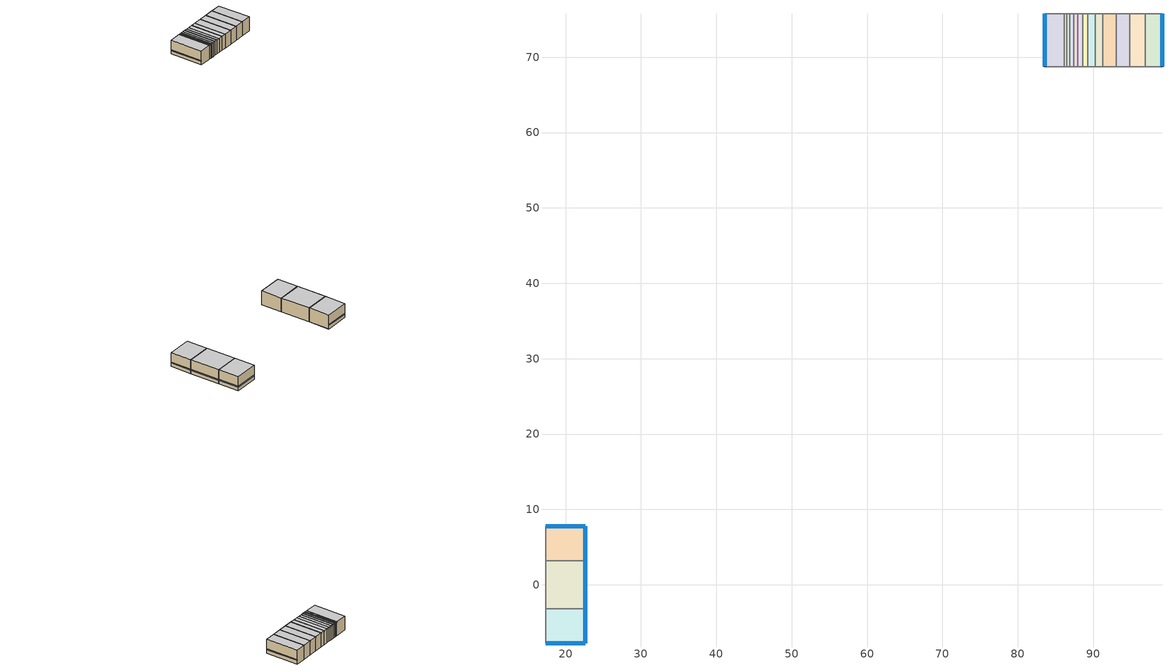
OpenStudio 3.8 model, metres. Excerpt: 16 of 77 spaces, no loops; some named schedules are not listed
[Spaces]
Outpatient PhysicalTherapy A  - Story Ground
 floor ground (Foundation F 126 Perim 984 Area 2408): 17.33,-7.78 17.33,-3.21 22.6,-3.21 22.6,-7.78 z0
 wall outside: 17.33,-7.78 22.6,-7.78 22.6,-3.21 z0:3.05
 wall to Outpatient Reception A  - Story Ground: 17.33,-3.21 17.33,-7.78 z0:3.05
 wall to Outpatient PhysicalTherapy B  - Story Ground: 22.6,-3.21 17.33,-3.21 z0:3.05
 window (Window U-0.75 SHGC 0.48): 17.36,-7.78 22.57,-7.78 / 22.6,-7.76 22.6,-3.23 z0.76:0.95
 ceiling adiabatic (Typical Interior Ceiling): 22.6,-7.78 22.6,-3.21 17.33,-3.21 17.33,-7.78 z3.05
Outpatient PhysicalTherapy B  - Story Ground
 floor ground (Foundation F 126 Perim 642 Area 338): 17.33,-3.21 17.33,3.21 22.6,3.21 22.6,-3.21 z0
 wall outside: 22.6,-3.21 22.6,3.21 z0:3.05
 wall to Outpatient Reception B  - Story Ground: 17.33,3.21 17.33,-3.21 z0:3.05
 wall to Outpatient PhysicalTherapy C  - Story Ground: 22.6,3.21 17.33,3.21 z0:3.05
 window (Window U-0.75 SHGC 0.48): 22.6,-3.18 22.6,3.18 z0.76:0.95
 ceiling adiabatic (Typical Interior Ceiling): 22.6,-3.21 22.6,3.21 17.33,3.21 17.33,-3.21 z3.05
Outpatient PhysicalTherapy C  - Story Ground
 floor ground (Foundation F 126 Perim 984 Area 2408): 17.33,3.21 17.33,7.78 22.6,7.78 22.6,3.21 z0
 wall outside: 22.6,3.21 22.6,7.78 17.33,7.78 z0:3.05
 wall to Outpatient Reception C  - Story Ground: 17.33,7.78 17.33,3.21 z0:3.05
 window (Window U-0.75 SHGC 0.48): 22.57,7.78 17.36,7.78 / 22.6,3.23 22.6,7.76 z0.76:0.95
 ceiling adiabatic (Typical Interior Ceiling): 22.6,3.21 22.6,7.78 17.33,7.78 17.33,3.21 z3.05
Outpatient Cafe  - Story Ground
 floor ground (Foundation F 126 Perim 704 Area 1827): 83.56,68.74 83.56,75.78 86.16,75.78 86.16,68.74 z0
 wall outside: 83.56,75.78 83.56,68.74 z0:3.05
 wall adiabatic (Typical Interior Wall): 86.16,75.78 83.56,75.78 / 83.56,68.74 86.16,68.74 z0:3.05
 wall to Outpatient BioHazard  - Story Ground: 86.16,68.74 86.16,75.78 z0:3.05
 window (Window U-0.75 SHGC 0.48): 83.56,75.75 83.56,68.77 z0.76:0.95
 ceiling adiabatic (Typical Interior Ceiling): 86.16,68.74 86.16,75.78 83.56,75.78 83.56,68.74 z3.05
Outpatient BioHazard  - Story Ground
 floor ground (Foundation F 126 Perim 0 Area 248): 86.16,68.74 86.16,75.78 86.51,75.78 86.51,68.74 z0
 wall adiabatic (Typical Interior Wall): 86.51,75.78 86.16,75.78 / 86.16,68.74 86.51,68.74 z0:3.05
 wall to Outpatient MedGas  - Story Ground: 86.51,68.74 86.51,75.78 z0:3.05
 ceiling adiabatic (Typical Interior Ceiling): 86.51,68.74 86.51,75.78 86.16,75.78 86.16,68.74 z3.05
Outpatient MedGas  - Story Ground
 floor ground (Foundation F 126 Perim 0 Area 248): 86.51,68.74 86.51,75.78 86.86,75.78 86.86,68.74 z0
 wall adiabatic (Typical Interior Wall): 86.86,75.78 86.51,75.78 / 86.51,68.74 86.86,68.74 z0:3.05
 wall to Outpatient DressingRoom  - Story Ground: 86.86,68.74 86.86,75.78 z0:3.05
 ceiling adiabatic (Typical Interior Ceiling): 86.86,68.74 86.86,75.78 86.51,75.78 86.51,68.74 z3.05
Outpatient DressingRoom  - Story Ground
 floor ground (Foundation F 126 Perim 0 Area 373): 86.86,68.74 86.86,75.78 87.39,75.78 87.39,68.74 z0
 wall adiabatic (Typical Interior Wall): 87.39,75.78 86.86,75.78 / 86.86,68.74 87.39,68.74 z0:3.05
 wall to Outpatient ElevatorPumpRoom  - Story Ground: 87.39,68.74 87.39,75.78 z0:3.05
 ceiling adiabatic (Typical Interior Ceiling): 87.39,68.74 87.39,75.78 86.86,75.78 86.86,68.74 z3.05
Outpatient ElevatorPumpRoom  - Story Ground
 floor ground (Foundation F 126 Perim 0 Area 39): 87.39,68.74 87.39,75.78 87.95,75.78 87.95,68.74 z0
 wall adiabatic (Typical Interior Wall): 87.95,75.78 87.39,75.78 / 87.39,68.74 87.95,68.74 z0:3.05
 wall to Outpatient Anesthesia  - Story Ground: 87.95,68.74 87.95,75.78 z0:3.05
 ceiling adiabatic (Typical Interior Ceiling): 87.95,68.74 87.95,75.78 87.39,75.78 87.39,68.74 z3.05
Outpatient Anesthesia  - Story Ground
 floor ground (Foundation F 126 Perim 0 Area 461): 87.95,68.74 87.95,75.78 88.6,75.78 88.6,68.74 z0
 wall adiabatic (Typical Interior Wall): 88.6,75.78 87.95,75.78 / 87.95,68.74 88.6,68.74 z0:3.05
 wall to Outpatient IT_Room  - Story Ground: 88.6,68.74 88.6,75.78 z0:3.05
 ceiling adiabatic (Typical Interior Ceiling): 88.6,68.74 88.6,75.78 87.95,75.78 87.95,68.74 z3.05
Outpatient IT_Room  - Story Ground
 floor ground (Foundation F 126 Perim 0 Area 479): 88.6,68.74 88.6,75.78 89.28,75.78 89.28,68.74 z0
 wall adiabatic (Typical Interior Wall): 89.28,75.78 88.6,75.78 / 88.6,68.74 89.28,68.74 z0:3.05
 wall to Outpatient MRI  - Story Ground: 89.28,68.74 89.28,75.78 z0:3.05
 ceiling adiabatic (Typical Interior Ceiling): 89.28,68.74 89.28,75.78 88.6,75.78 88.6,68.74 z3.05
Outpatient MRI  - Story Ground
 floor ground (Foundation F 126 Perim 0 Area 682): 89.28,68.74 89.28,75.78 90.25,75.78 90.25,68.74 z0
 wall adiabatic (Typical Interior Wall): 90.25,75.78 89.28,75.78 / 89.28,68.74 90.25,68.74 z0:3.05
 wall to Outpatient MRI_Control  - Story Ground: 90.25,68.74 90.25,75.78 z0:3.05
 ceiling adiabatic (Typical Interior Ceiling): 90.25,68.74 90.25,75.78 89.28,75.78 89.28,68.74 z3.05
Outpatient MRI_Control  - Story Ground
 floor ground (Foundation F 126 Perim 0 Area 727): 90.25,68.74 90.25,75.78 91.28,75.78 91.28,68.74 z0
 wall adiabatic (Typical Interior Wall): 91.28,75.78 90.25,75.78 / 90.25,68.74 91.28,68.74 z0:3.05
 wall to Outpatient ProcedureRoom  - Story Ground: 91.28,68.74 91.28,75.78 z0:3.05
 ceiling adiabatic (Typical Interior Ceiling): 91.28,68.74 91.28,75.78 90.25,75.78 90.25,68.74 z3.05
Outpatient ProcedureRoom  - Story Ground
 floor ground (Foundation F 126 Perim 0 Area 1242): 91.28,68.74 91.28,75.78 93.05,75.78 93.05,68.74 z0
 wall adiabatic (Typical Interior Wall): 93.05,75.78 91.28,75.78 / 91.28,68.74 93.05,68.74 z0:3.05
 wall to Outpatient CleanWork  - Story Ground: 93.05,68.74 93.05,75.78 z0:3.05
 ceiling adiabatic (Typical Interior Ceiling): 93.05,68.74 93.05,75.78 91.28,75.78 91.28,68.74 z3.05
Outpatient CleanWork  - Story Ground
 floor ground (Foundation F 126 Perim 0 Area 1259): 93.05,68.74 93.05,75.78 94.84,75.78 94.84,68.74 z0
 wall adiabatic (Typical Interior Wall): 94.84,75.78 93.05,75.78 / 93.05,68.74 94.84,68.74 z0:3.05
 wall to Outpatient Conference  - Story Ground: 94.84,68.74 94.84,75.78 z0:3.05
 ceiling adiabatic (Typical Interior Ceiling): 94.84,68.74 94.84,75.78 93.05,75.78 93.05,68.74 z3.05
Outpatient Conference  - Story Ground
 floor ground (Foundation F 126 Perim 0 Area 1455): 94.84,68.74 94.84,75.78 96.9,75.78 96.9,68.74 z0
 wall adiabatic (Typical Interior Wall): 96.9,75.78 94.84,75.78 / 94.84,68.74 96.9,68.74 z0:3.05
 wall to Outpatient Soil Work  - Story Ground: 96.9,68.74 96.9,75.78 z0:3.05
 ceiling adiabatic (Typical Interior Ceiling): 96.9,68.74 96.9,75.78 94.84,75.78 94.84,68.74 z3.05
Outpatient Soil Work  - Story Ground
 floor ground (Foundation F 126 Perim 704 Area 1561): 96.9,68.74 96.9,75.78 99.12,75.78 99.12,68.74 z0
 wall outside: 99.12,68.74 99.12,75.78 z0:3.05
 wall adiabatic (Typical Interior Wall): 99.12,75.78 96.9,75.78 / 96.9,68.74 99.12,68.74 z0:3.05
 window (Window U-0.75 SHGC 0.48): 99.12,68.77 99.12,75.75 z0.76:0.95
 ceiling adiabatic (Typical Interior Ceiling): 99.12,68.74 99.12,75.78 96.9,75.78 96.9,68.74 z3.05
[Site]
Bob Sikes_FL_USA: Latitude {deg}=30.78; Longitude {deg}=-86.52; Time Zone {hr}=-6; Elevation {m}=56; Terrain=City
[Site:WaterMainsTemperature]
Calculation Method=Correlation; Annual Average Outdoor Air Temperature {C}=19.4217; Maximum Difference In Monthly Average Outdoor Air Temperatures {deltaC}=19.74
[SizingPeriod:DesignDay] Barometric Pressure {Pa}=100654; Rain Indicator=No; Snow Indicator=No; Day of Month=21; Daylight Saving Time Indicator=No; Humidity Condition Type=Wetbulb; Dry-Bulb Temperature Range Modifier Type=DefaultMultipliers
Name | Maximum Dry-Bulb Temperature {C} | Daily Dry-Bulb Temperature Range {deltaC} | Wind Speed {m/s} | Wind Direction {deg} | Month | Day Type | Wetbulb or DewPoint at Maximum Dry-Bulb {C} | Solar Model Indicator | ASHRAE Clear Sky Optical Depth for Beam Irradiance | ASHRAE Clear Sky Optical Depth for Diffuse Irradiance | Sky Clearness
Bob Sikes Ann Clg .4% Condns DB=>MWB 1 | 35.8 | 11.3 | 2.9 | 300 | 7 | SummerDesignDay | 24.6 | ASHRAETau | 0.437 | 2.257
Bob Sikes Ann Clg .4% Condns WB=>MDB 1 | 31.6 | 11.3 | 2.9 | 300 | 7 | SummerDesignDay | 26.8 | ASHRAETau | 0.437 | 2.257
Bob Sikes Ann Htg 99.6% Condns DB 1 | -4.1 | 0 | 0.7 | 340 | 1 | WinterDesignDay | -4.1 | ASHRAEClearSky |  |  | 0
Bob Sikes August .4% Condns DB=>MCWB 1 | 36.3 | 10.7 | 2.9 | 300 | 8 | SummerDesignDay | 25.4 | ASHRAETau | 0.426 | 2.32
[ClimateZones]
Climate Zone Institution Name 1=ASHRAE; Climate Zone Document Name 1=ANSI/ASHRAE Standard 169; Climate Zone Document Year 1=2006; Climate Zone Value 1=ASHRAE 169-2013-2A
[Building]
ComStock DOE Ref Pre-1980|Outpatient: North Axis {deg}=225; Default Construction Set=ComStock DOE Ref Pre-1980 - Outpatient - ASHRAE 169-2013-2A; Default Schedule Set=Building Default Schedule Set; Standards Building Type=Outpatient
[Site:GroundTemperature:FCfactorMethod]
January Ground Temperature {C}=24.2; February Ground Temperature {C}=18.9; March Ground Temperature {C}=15.7; April Ground Temperature {C}=13.6; May Ground Temperature {C}=15.5; June Ground Temperature {C}=17.1; July Ground Temperature {C}=21.2; August Ground Temperature {C}=26.9; September Ground Temperature {C}=27.6; October Ground Temperature {C}=27.9; November Ground Temperature {C}=27.4; December Ground Temperature {C}=26.2
[Construction:FfactorGroundFloor] F-Factor {W/m-K}=1.26344
Name | Area {m2} | PerimeterExposed {m}
Foundation F 126 Perim 704 Area 1561 | 15.6105 | 7.03885
Foundation F 126 Perim 0 Area 1455 | 14.5462 | 0
Foundation F 126 Perim 0 Area 1259 | 12.5949 | 0
Foundation F 126 Perim 0 Area 727 | 7.2731 | 0
Foundation F 126 Perim 0 Area 479 | 4.7896 | 0
Foundation F 126 Perim 0 Area 461 | 4.61221 | 0
Foundation F 126 Perim 0 Area 39 | 3.90264 | 0
Foundation F 126 Perim 0 Area 248 | 2.4835 | 0
Foundation F 126 Perim 0 Area 1242 | 12.4175 | 0
Foundation F 126 Perim 0 Area 682 | 6.82272 | 0
Foundation F 126 Perim 984 Area 2408 | 24.0791 | 9.83865
Foundation F 126 Perim 0 Area 373 | 3.72524 | 0
Foundation F 126 Perim 704 Area 1827 | 18.2714 | 7.03885
Foundation F 126 Perim 642 Area 338 | 33.7972 | 6.41721
[DefaultConstructionSet]
ComStock DOE Ref Pre-1980 - Outpatient - ASHRAE 169-2013-2A: Default Exterior Surface Constructions=Default Surface Constructions 1; Default Interior Surface Constructions=Default Surface Constructions 2; Default Ground Contact Surface Constructions=Default Surface Constructions 3; Default Exterior SubSurface Constructions=Default Sub Surface Constructions 1; Default Interior SubSurface Constructions=Default Sub Surface Constructions 2; Interior Partition Construction=Typical Interior Partition
[DefaultSurfaceConstructions]
Name | Floor Construction | Wall Construction | Roof Ceiling Construction
Default Surface Constructions 1 | Typical Insulated Exterior Mass Floor | Typical Insulated Exterior Mass Wall R-4.35 | Typical IEAD Roof R-10.0
Default Surface Constructions 2 | Typical Interior Floor | Typical Interior Wall | Typical Interior Ceiling
Default Surface Constructions 3 | Typical Insulated Carpeted 6in Slab Floor | Typical Insulated Basement Mass Wall
[Construction]
Typical Insulated Exterior Mass Floor: 4 in. Normalweight Concrete Floor, Typical Carpet Pad
Typical IEAD Roof R-10.0: Roof Membrane, Typical Insulation R-8.88, Metal Roof Surface
Typical Interior Floor: 100mm Normalweight concrete floor, CP02 CARPET PAD
Typical Interior Wall: G01 13mm gypsum board, G01 13mm gypsum board
Typical Interior Ceiling: CP02 CARPET PAD, 100mm Normalweight concrete floor
Typical Insulated Carpeted 6in Slab Floor: 6 in. Normalweight Concrete Floor, Typical Carpet Pad
Typical Insulated Basement Mass Wall: 8 in. Concrete Block Basement Wall
U 1.22 SHGC 0.54 Simple Glazing Window U-1.22 SHGC 0.54: U 1.22 SHGC 0.54 Simple Glazing U-1.22 SHGC 0.54
U 1.22 SHGC 0.54 Simple Glazing Window U-1.22 SHGC 0.54 1: U 1.22 SHGC 0.54 Simple Glazing U-1.22 SHGC 0.54 1
Typical Insulated Metal Door: F08 Metal surface, Typical Insulation R-1.96
U 0.88 SHGC 0.16 Sgl Ref-A-L Clr 6mm: REF A CLEAR LO 6MM
Typical Overhead Door: Typical Insulation R-1.96
Typical Interior Window: Clear 3mm
Typical Interior Door; Typical Interior Partition: G05 25mm wood
Typical Insulated Exterior Mass Wall R-4.35: 1IN Stucco, 8IN CONCRETE HW RefBldg, Typical Insulation R-1.96, 1/2IN Gypsum
InteriorFurnishings 1: Std Wood 6inch 1
Window U-0.75 SHGC 0.48: Simple Glazing Double - No LowE - Tinted/Reflective - Aluminum
[Material] Thermal Absorptance=0.9
Name | Roughness | Thickness {m} | Conductivity {W/m-K} | Density {kg/m3} | Specific Heat {J/kg-K} | Solar Absorptance | Visible Absorptance
4 in. Normalweight Concrete Floor | MediumRough | 0.1016 | 2.31 | 2322 | 832 | 0.7 | 0.7
Roof Membrane | VeryRough | 0.0095 | 0.16 | 1121.29 | 1460 | 0.7 | 0.7
Metal Roof Surface; F08 Metal surface | Smooth | 0.0008 | 45.28 | 7824 | 500 | 0.7 | 0.7
100mm Normalweight concrete floor | MediumRough | 0.1016 | 2.31045 | 2322 | 832.557 | 0.7 | 0.7
G01 13mm gypsum board | Smooth | 0.0127 | 0.160031 | 800.001 | 1090.73 | 0.7 | 0.5
6 in. Normalweight Concrete Floor | MediumRough | 0.1524 | 2.31 | 2322 | 832 | 0.7 | 0.7
8 in. Concrete Block Basement Wall | MediumRough | 0.2032 | 1.326 | 1842 | 912 | 0.7 | 0.7
G05 25mm wood | MediumSmooth | 0.0254 | 0.15 | 608 | 1630 | 0.5 | 0.5
1IN Stucco | Smooth | 0.0253 | 0.6918 | 1858 | 837 | 0.7 | 0.92
8IN CONCRETE HW RefBldg | Rough | 0.2032 | 1.311 | 2240 | 836.8 | 0.7 | 0.7
1/2IN Gypsum | Smooth | 0.0127 | 0.16 | 784.9 | 830 | 0.4 | 0.4
Std Wood 6inch 1 | MediumSmooth | 0.15 | 0.12 | 540 | 1210 | 0.7 | 0.7
[Material:NoMass] Roughness=Smooth; Thermal Absorptance=0.9; Solar Absorptance=0.7
Name | Thermal Resistance {m2-K/W} | Visible Absorptance
Typical Carpet Pad; CP02 CARPET PAD | 0.21648 | 0.8
Typical Insulation R-8.88 | 1.56434 | 0.7
Typical Insulation R-1.96 | 0.34506 | 0.7
[DefaultSubSurfaceConstructions]
Name | Fixed Window Construction | Operable Window Construction | Door Construction | Glass Door Construction | Overhead Door Construction | Tubular Daylight Dome Construction | Tubular Daylight Diffuser Construction
Default Sub Surface Constructions 1 | U 1.22 SHGC 0.54 Simple Glazing Window U-1.22 SHGC 0.54 | U 1.22 SHGC 0.54 Simple Glazing Window U-1.22 SHGC 0.54 1 | Typical Insulated Metal Door | U 0.88 SHGC 0.16 Sgl Ref-A-L Clr 6mm | Typical Overhead Door | Typical Interior Window | Typical Interior Window
Default Sub Surface Constructions 2 | Typical Interior Window | Typical Interior Window | Typical Interior Door
[WindowMaterial:SimpleGlazingSystem]
Name | U-Factor {W/m2-K} | Solar Heat Gain Coefficient | Visible Transmittance
U 1.22 SHGC 0.54 Simple Glazing U-1.22 SHGC 0.54; U 1.22 SHGC 0.54 Simple Glazing U-1.22 SHGC 0.54 1 | 6.92748 | 0.54 | 0.38
Simple Glazing Double - No LowE - Tinted/Reflective - Aluminum | 4.25302 | 0.484 | 0.411
[WindowMaterial:Glazing] Optical Data Type=SpectralAverage; Infrared Transmittance at Normal Incidence=0; Front Side Infrared Hemispherical Emissivity=0.84; Conductivity {W/m-K}=0.9; Dirt Correction Factor for Solar and Visible Transmittance=1; Solar Diffusing=No
Name | Thickness {m} | Solar Transmittance at Normal Incidence | Front Side Solar Reflectance at Normal Incidence | Back Side Solar Reflectance at Normal Incidence | Visible Transmittance at Normal Incidence | Front Side Visible Reflectance at Normal Incidence | Back Side Visible Reflectance at Normal Incidence | Back Side Infrared Hemispherical Emissivity
REF A CLEAR LO 6MM | 0.006 | 0.066 | 0.341 | 0.493 | 0.08 | 0.41 | 0.37 | 0.4
Clear 3mm | 0.003 | 0.837 | 0.075 | 0.075 | 0.898 | 0.081 | 0.081 | 0.84
[SpaceType] Standards Building Type=Outpatient
Name | Default Schedule Set | Design Specification Outdoor Air Object | Standards Space Type
Outpatient BioHazard - ComStock DOE Ref Pre-1980 | Outpatient BioHazard Schedule Set | Outpatient BioHazard Ventilation | BioHazard
Outpatient MedGas - ComStock DOE Ref Pre-1980 | Outpatient MedGas Schedule Set | Outpatient MedGas Ventilation | MedGas
Outpatient DressingRoom - ComStock DOE Ref Pre-1980 | Outpatient DressingRoom Schedule Set | Outpatient DressingRoom Ventilation | DressingRoom
Outpatient ElevatorPumpRoom - ComStock DOE Ref Pre-1980 | Outpatient ElevatorPumpRoom Schedule Set | Outpatient ElevatorPumpRoom Ventilation | ElevatorPumpRoom
Outpatient Anesthesia - ComStock DOE Ref Pre-1980 | Outpatient Anesthesia Schedule Set | Outpatient Anesthesia Ventilation | Anesthesia
Outpatient IT_Room - ComStock DOE Ref Pre-1980 | Outpatient IT_Room Schedule Set | Outpatient IT_Room Ventilation | IT_Room
Outpatient MRI_Control - ComStock DOE Ref Pre-1980 | Outpatient MRI_Control Schedule Set | Outpatient MRI_Control Ventilation | MRI_Control
Outpatient ProcedureRoom - ComStock DOE Ref Pre-1980 | Outpatient ProcedureRoom Schedule Set | Outpatient ProcedureRoom Ventilation | ProcedureRoom
Outpatient CleanWork - ComStock DOE Ref Pre-1980 | Outpatient CleanWork Schedule Set | Outpatient CleanWork Ventilation | CleanWork
Outpatient Conference - ComStock DOE Ref Pre-1980 | Outpatient Conference Schedule Set | Outpatient Conference Ventilation | Conference
Outpatient Soil Work - ComStock DOE Ref Pre-1980 | Outpatient Soil Work Schedule Set | Outpatient Soil Work Ventilation | Soil Work
Outpatient Cafe - ComStock DOE Ref Pre-1980 | Outpatient Cafe Schedule Set | Outpatient Cafe Ventilation | Cafe
Outpatient MRI - ComStock DOE Ref Pre-1980 | Outpatient MRI Schedule Set | Outpatient MRI Ventilation | MRI
Outpatient PhysicalTherapy - ComStock DOE Ref Pre-1980 | Outpatient PhysicalTherapy Schedule Set | Outpatient PhysicalTherapy Ventilation | PhysicalTherapy
[BuildingStory]
Story Ground: Nominal Z Coordinate {m}=0; Nominal Floor to Floor Height {m}=3.048
[Space] Building Story=Story Ground
Name | Space Type | Thermal Zone
Outpatient PhysicalTherapy A  - Story Ground | Outpatient PhysicalTherapy - ComStock DOE Ref Pre-1980 | Zone Outpatient PhysicalTherapy A  - Story Ground
Outpatient PhysicalTherapy B  - Story Ground | Outpatient PhysicalTherapy - ComStock DOE Ref Pre-1980 | Zone Outpatient PhysicalTherapy B  - Story Ground
Outpatient PhysicalTherapy C  - Story Ground | Outpatient PhysicalTherapy - ComStock DOE Ref Pre-1980 | Zone Outpatient PhysicalTherapy C  - Story Ground
Outpatient Cafe  - Story Ground | Outpatient Cafe - ComStock DOE Ref Pre-1980 | Zone Outpatient Cafe  - Story Ground
Outpatient BioHazard  - Story Ground | Outpatient BioHazard - ComStock DOE Ref Pre-1980 | Zone Outpatient BioHazard  - Story Ground
Outpatient MedGas  - Story Ground | Outpatient MedGas - ComStock DOE Ref Pre-1980 | Zone Outpatient MedGas  - Story Ground
Outpatient DressingRoom  - Story Ground | Outpatient DressingRoom - ComStock DOE Ref Pre-1980 | Zone Outpatient DressingRoom  - Story Ground
Outpatient ElevatorPumpRoom  - Story Ground | Outpatient ElevatorPumpRoom - ComStock DOE Ref Pre-1980 | Zone Outpatient ElevatorPumpRoom  - Story Ground
Outpatient Anesthesia  - Story Ground | Outpatient Anesthesia - ComStock DOE Ref Pre-1980 | Zone Outpatient Anesthesia  - Story Ground
Outpatient IT_Room  - Story Ground | Outpatient IT_Room - ComStock DOE Ref Pre-1980 | Zone Outpatient IT_Room  - Story Ground
Outpatient MRI  - Story Ground | Outpatient MRI - ComStock DOE Ref Pre-1980 | Zone Outpatient MRI  - Story Ground
Outpatient MRI_Control  - Story Ground | Outpatient MRI_Control - ComStock DOE Ref Pre-1980 | Zone Outpatient MRI_Control  - Story Ground
Outpatient ProcedureRoom  - Story Ground | Outpatient ProcedureRoom - ComStock DOE Ref Pre-1980 | Zone Outpatient ProcedureRoom  - Story Ground
Outpatient CleanWork  - Story Ground | Outpatient CleanWork - ComStock DOE Ref Pre-1980 | Zone Outpatient CleanWork  - Story Ground
Outpatient Conference  - Story Ground | Outpatient Conference - ComStock DOE Ref Pre-1980 | Zone Outpatient Conference  - Story Ground
Outpatient Soil Work  - Story Ground | Outpatient Soil Work - ComStock DOE Ref Pre-1980 | Zone Outpatient Soil Work  - Story Ground
[ThermalZone] Multiplier=1; Use Ideal Air Loads=No
Name | Thermostat
Zone Outpatient PhysicalTherapy A  - Story Ground | Outpatient PhysicalTherapy - ComStock DOE Ref Pre-1980 Thermostat
Zone Outpatient PhysicalTherapy B  - Story Ground | Outpatient PhysicalTherapy - ComStock DOE Ref Pre-1980 Thermostat 1
Zone Outpatient PhysicalTherapy C  - Story Ground | Outpatient PhysicalTherapy - ComStock DOE Ref Pre-1980 Thermostat 2
Zone Outpatient Cafe  - Story Ground | Outpatient Cafe - ComStock DOE Ref Pre-1980 Thermostat
Zone Outpatient BioHazard  - Story Ground | Outpatient BioHazard - ComStock DOE Ref Pre-1980 Thermostat
Zone Outpatient MedGas  - Story Ground | Outpatient MedGas - ComStock DOE Ref Pre-1980 Thermostat
Zone Outpatient DressingRoom  - Story Ground | Outpatient DressingRoom - ComStock DOE Ref Pre-1980 Thermostat
Zone Outpatient ElevatorPumpRoom  - Story Ground | Outpatient ElevatorPumpRoom - ComStock DOE Ref Pre-1980 Thermostat
Zone Outpatient Anesthesia  - Story Ground | Outpatient Anesthesia - ComStock DOE Ref Pre-1980 Thermostat
Zone Outpatient IT_Room  - Story Ground | Outpatient IT_Room - ComStock DOE Ref Pre-1980 Thermostat
Zone Outpatient MRI  - Story Ground | Outpatient MRI - ComStock DOE Ref Pre-1980 Thermostat
Zone Outpatient MRI_Control  - Story Ground | Outpatient MRI_Control - ComStock DOE Ref Pre-1980 Thermostat
Zone Outpatient ProcedureRoom  - Story Ground | Outpatient ProcedureRoom - ComStock DOE Ref Pre-1980 Thermostat
Zone Outpatient CleanWork  - Story Ground | Outpatient CleanWork - ComStock DOE Ref Pre-1980 Thermostat
Zone Outpatient Conference  - Story Ground | Outpatient Conference - ComStock DOE Ref Pre-1980 Thermostat
Zone Outpatient Soil Work  - Story Ground | Outpatient Soil Work - ComStock DOE Ref Pre-1980 Thermostat
[Lights:Definition] Design Level Calculation Method=Watts/Area; Fraction Visible=0.2; Return Air Fraction=0
Name | Watts per Space Floor Area {W/m2} | Fraction Radiant
Outpatient IT_Room - ComStock DOE Ref Pre-1980 General Lights Definition; Outpatient MRI - ComStock DOE Ref Pre-1980 General Lights Definition | 5.10109 | 0.31
Outpatient CleanWork - ComStock DOE Ref Pre-1980 General Lights Definition; Outpatient Soil Work - ComStock DOE Ref Pre-1980 General Lights Definition; Outpatient Anesthesia - ComStock DOE Ref Pre-1980 General Lights Definition | 2.36313 | 0.31
Outpatient CleanWork - ComStock DOE Ref Pre-1980 Task Lights Definition; Outpatient Soil Work - ComStock DOE Ref Pre-1980 Task Lights Definition; Outpatient Anesthesia - ComStock DOE Ref Pre-1980 Task Lights Definition | 15.7452 | 0.125
Outpatient ProcedureRoom - ComStock DOE Ref Pre-1980 General Lights Definition | 12.1333 | 0.31
Outpatient ProcedureRoom - ComStock DOE Ref Pre-1980 Task Lights Definition | 0.013568 | 0.125
Outpatient MRI_Control - ComStock DOE Ref Pre-1980 General Lights Definition | 7.14925 | 0.31
Outpatient ElevatorPumpRoom - ComStock DOE Ref Pre-1980 General Lights Definition | 3.92888 | 0.31
Outpatient ElevatorPumpRoom - ComStock DOE Ref Pre-1980 Task Lights Definition | 3.02684 | 0.125
Outpatient DressingRoom - ComStock DOE Ref Pre-1980 General Lights Definition | 6.74433 | 0.31
Outpatient Conference - ComStock DOE Ref Pre-1980 General Lights Definition | 5.43828 | 0.31
Outpatient Conference - ComStock DOE Ref Pre-1980 Task Lights Definition | 1.71048 | 0.125
Outpatient Conference - ComStock DOE Ref Pre-1980 Wall Wash Lights Definition | 2.57398 | 0.125
Outpatient MedGas - ComStock DOE Ref Pre-1980 General Lights Definition; Outpatient BioHazard - ComStock DOE Ref Pre-1980 General Lights Definition | 4.12547 | 0.31
Outpatient PhysicalTherapy - ComStock DOE Ref Pre-1980 General Lights Definition | 6.8245 | 0.31
Outpatient PhysicalTherapy - ComStock DOE Ref Pre-1980 Task Lights Definition | 9.17408 | 0.125
Outpatient Cafe - ComStock DOE Ref Pre-1980 General Lights Definition | 3.51996 | 0.31
Outpatient Cafe - ComStock DOE Ref Pre-1980 Task Lights Definition | 0.956049 | 0.125
Outpatient Cafe - ComStock DOE Ref Pre-1980 Wall Wash Lights Definition | 2.47267 | 0.125
[ElectricEquipment:Definition] Fraction Latent=0
Name | Design Level Calculation Method | Watts per Space Floor Area {W/m2} | Fraction Radiant | Fraction Lost | Design Level {W}
Outpatient Anesthesia Elec Equip Definition; Outpatient CleanWork Elec Equip Definition; Outpatient Soil Work Elec Equip Definition | Watts/Area | 21.5278 | 0.5 | 0
Outpatient BioHazard Elec Equip Definition; Outpatient MedGas Elec Equip Definition | Watts/Area | 1.07639 | 0.5 | 0
Outpatient Cafe Elec Equip Definition; Outpatient Conference Elec Equip Definition | Watts/Area | 10.7639 | 0.5 | 0
Outpatient DressingRoom Elec Equip Definition; Outpatient IT_Room Elec Equip Definition | Watts/Area | 11.8403 | 0.5 | 0
Outpatient MRI Elec Equip Definition; Outpatient MRI_Control Elec Equip Definition | Watts/Area | 107.639 | 0.5 | 0
Outpatient PhysicalTherapy Elec Equip Definition | Watts/Area | 16.1459 | 0.5 | 0
Outpatient ProcedureRoom Elec Equip Definition | Watts/Area | 32.2917 | 0.5 | 0
Elevator Lift Motor | EquipmentLevel |  | 0 | 1 | 14610
Outpatient ElevatorPumpRoom - ComStock DOE Ref Pre-1980 Elec Equip Definition | Watts/Area | 57.0487 | 0.1 | 0.9
[ElectricEquipment]
Name | Electric Equipment Definition | Space or SpaceType | Schedule | Multiplier
Outpatient Anesthesia Elec Equip | Outpatient Anesthesia Elec Equip Definition | Outpatient Anesthesia - ComStock DOE Ref Pre-1980
Outpatient BioHazard Elec Equip | Outpatient BioHazard Elec Equip Definition | Outpatient BioHazard - ComStock DOE Ref Pre-1980
Outpatient Cafe Elec Equip | Outpatient Cafe Elec Equip Definition | Outpatient Cafe - ComStock DOE Ref Pre-1980
Outpatient CleanWork Elec Equip | Outpatient CleanWork Elec Equip Definition | Outpatient CleanWork - ComStock DOE Ref Pre-1980
Outpatient Conference Elec Equip | Outpatient Conference Elec Equip Definition | Outpatient Conference - ComStock DOE Ref Pre-1980
Outpatient DressingRoom Elec Equip | Outpatient DressingRoom Elec Equip Definition | Outpatient DressingRoom - ComStock DOE Ref Pre-1980
Outpatient IT_Room Elec Equip | Outpatient IT_Room Elec Equip Definition | Outpatient IT_Room - ComStock DOE Ref Pre-1980
Outpatient MedGas Elec Equip | Outpatient MedGas Elec Equip Definition | Outpatient MedGas - ComStock DOE Ref Pre-1980
Outpatient MRI Elec Equip | Outpatient MRI Elec Equip Definition | Outpatient MRI - ComStock DOE Ref Pre-1980
Outpatient MRI_Control Elec Equip | Outpatient MRI_Control Elec Equip Definition | Outpatient MRI_Control - ComStock DOE Ref Pre-1980
Outpatient PhysicalTherapy Elec Equip | Outpatient PhysicalTherapy Elec Equip Definition | Outpatient PhysicalTherapy - ComStock DOE Ref Pre-1980
Outpatient ProcedureRoom Elec Equip | Outpatient ProcedureRoom Elec Equip Definition | Outpatient ProcedureRoom - ComStock DOE Ref Pre-1980
Outpatient Soil Work Elec Equip | Outpatient Soil Work Elec Equip Definition | Outpatient Soil Work - ComStock DOE Ref Pre-1980
2 Elevator Lift Motors | Elevator Lift Motor | Outpatient PhysicalTherapy B  - Story Ground | Elevator Schedule 1 | 2
Outpatient ElevatorPumpRoom - ComStock DOE Ref Pre-1980 Elec Equip | Outpatient ElevatorPumpRoom - ComStock DOE Ref Pre-1980 Elec Equip Definition | Outpatient ElevatorPumpRoom - ComStock DOE Ref Pre-1980
[DesignSpecification:OutdoorAir]
Name | Outdoor Air Method | Outdoor Air Flow per Floor Area {m3/s-m2} | Outdoor Air Flow per Person {m3/s-person} | Outdoor Air Flow Air Changes per Hour {1/hr}
Outpatient Anesthesia Ventilation | Sum | 0.002286
Outpatient BioHazard Ventilation; Outpatient MedGas Ventilation | Sum | 0.000762
Outpatient Cafe Ventilation; Outpatient Conference Ventilation; Outpatient DressingRoom Ventilation; Outpatient IT_Room Ventilation | Sum |  | 0.00943895
Outpatient CleanWork Ventilation; Outpatient MRI Ventilation; Outpatient MRI_Control Ventilation | Sum | 0.001524
Outpatient ElevatorPumpRoom Ventilation |  | 0 | 0 | 0
Outpatient PhysicalTherapy Ventilation; Outpatient ProcedureRoom Ventilation | Sum | 0.0023876
Outpatient Soil Work Ventilation | Sum | 0.00282448
[DefaultScheduleSet]
Name | Number of People Schedule | People Activity Level Schedule | Lighting Schedule | Electric Equipment Schedule | Infiltration Schedule | Hours of Operation Schedule
Outpatient Anesthesia Schedule Set; Outpatient BioHazard Schedule Set; Outpatient Cafe Schedule Set; Outpatient CleanWork Schedule Set; Outpatient Conference Schedule Set; Outpatient DressingRoom Schedule Set; Outpatient ElevatorPumpRoom Schedule Set; Outpatient IT_Room Schedule Set; Outpatient MedGas Schedule Set; Outpatient MRI_Control Schedule Set; Outpatient PhysicalTherapy Schedule Set; Outpatient ProcedureRoom Schedule Set; Outpatient Soil Work Schedule Set | Outpatient Bldg Occ | Outpatient Activity | Outpatient Bldg Light | Outpatient Bldg Equip | Outpatient Infil
Outpatient MRI Schedule Set | Outpatient Bldg Occ | Outpatient Activity | Outpatient Bldg Light | Outpatient Radiology Equip | Outpatient Infil
Building Default Schedule Set |  |  |  |  |  | Building Hours of Operation NonResidential
[People:Definition] Number of People Calculation Method=People/Area; Fraction Radiant=0.3
Name | People per Space Floor Area {person/m2}
Outpatient Cafe People Definition | 0.999967
Outpatient CleanWork People Definition; Outpatient MRI People Definition; Outpatient MRI_Control People Definition; Outpatient PhysicalTherapy People Definition; Outpatient ProcedureRoom People Definition; Outpatient Soil Work People Definition | 0.199993
Outpatient Conference People Definition | 0.499984
Outpatient DressingRoom People Definition; Outpatient IT_Room People Definition | 0.0500522
[People] Work Efficiency Schedule=Work Efficiency Schedule; Clothing Insulation Schedule=Clothing Schedule; Air Velocity Schedule=Air Velocity Schedule; Multiplier=1
Name | People Definition | Space or SpaceType
Outpatient Cafe People | Outpatient Cafe People Definition | Outpatient Cafe - ComStock DOE Ref Pre-1980
Outpatient CleanWork People | Outpatient CleanWork People Definition | Outpatient CleanWork - ComStock DOE Ref Pre-1980
Outpatient Conference People | Outpatient Conference People Definition | Outpatient Conference - ComStock DOE Ref Pre-1980
Outpatient DressingRoom People | Outpatient DressingRoom People Definition | Outpatient DressingRoom - ComStock DOE Ref Pre-1980
Outpatient IT_Room People | Outpatient IT_Room People Definition | Outpatient IT_Room - ComStock DOE Ref Pre-1980
Outpatient MRI People | Outpatient MRI People Definition | Outpatient MRI - ComStock DOE Ref Pre-1980
Outpatient MRI_Control People | Outpatient MRI_Control People Definition | Outpatient MRI_Control - ComStock DOE Ref Pre-1980
Outpatient PhysicalTherapy People | Outpatient PhysicalTherapy People Definition | Outpatient PhysicalTherapy - ComStock DOE Ref Pre-1980
Outpatient ProcedureRoom People | Outpatient ProcedureRoom People Definition | Outpatient ProcedureRoom - ComStock DOE Ref Pre-1980
Outpatient Soil Work People | Outpatient Soil Work People Definition | Outpatient Soil Work - ComStock DOE Ref Pre-1980
[Exterior:Lights:Definition]
Name | Design Level {W}
Parking Areas and Drives Def (W/ft^2) | 0.0497494
Building Facades Def (W/ft^2) | 0.25
Main Entries Def (W/ft) | 30
Other Doors Def (W/ft) | 25
[Exterior:Lights] Schedule=Always On Discrete; Control Option=AstronomicalClock
Name | Exterior Lights Definition | Multiplier
Parking Areas and Drives | Parking Areas and Drives Def (W/ft^2) | 35437.5
Building Facades | Building Facades Def (W/ft^2) | 4448.83
Main Entries | Main Entries Def (W/ft) | 8
Other Doors | Other Doors Def (W/ft) | 18.165
[ThermostatSetpoint:DualSetpoint] Heating Setpoint Temperature Schedule=Outpatient HtgSetp; Cooling Setpoint Temperature Schedule=Outpatient ClgSetp
Outpatient Anesthesia - ComStock DOE Ref Pre-1980 Thermostat; Outpatient BioHazard - ComStock DOE Ref Pre-1980 Thermostat; Outpatient Cafe - ComStock DOE Ref Pre-1980 Thermostat; Outpatient CleanWork - ComStock DOE Ref Pre-1980 Thermostat; Outpatient Conference - ComStock DOE Ref Pre-1980 Thermostat; Outpatient DressingRoom - ComStock DOE Ref Pre-1980 Thermostat; Outpatient ElevatorPumpRoom - ComStock DOE Ref Pre-1980 Thermostat; Outpatient IT_Room - ComStock DOE Ref Pre-1980 Thermostat; Outpatient MedGas - ComStock DOE Ref Pre-1980 Thermostat; Outpatient MRI - ComStock DOE Ref Pre-1980 Thermostat; Outpatient MRI_Control - ComStock DOE Ref Pre-1980 Thermostat; Outpatient PhysicalTherapy - ComStock DOE Ref Pre-1980 Thermostat; Outpatient PhysicalTherapy - ComStock DOE Ref Pre-1980 Thermostat 1; Outpatient PhysicalTherapy - ComStock DOE Ref Pre-1980 Thermostat 2; Outpatient ProcedureRoom - ComStock DOE Ref Pre-1980 Thermostat; Outpatient Soil Work - ComStock DOE Ref Pre-1980 Thermostat
[InternalMass:Definition]
Internal Mass Definition 2: Construction=InteriorFurnishings 1; Design Level Calculation Method=SurfaceArea/Area; Surface Area per Space Floor Area=2
[InternalMass] Internal Mass Definition=Internal Mass Definition 2; Multiplier=1
Name | Space or SpaceType
Outpatient Soil Work  - Story Ground Mass | Outpatient Soil Work  - Story Ground
Outpatient Conference  - Story Ground Mass | Outpatient Conference  - Story Ground
Outpatient CleanWork  - Story Ground Mass | Outpatient CleanWork  - Story Ground
Outpatient MRI_Control  - Story Ground Mass | Outpatient MRI_Control  - Story Ground
Outpatient IT_Room  - Story Ground Mass | Outpatient IT_Room  - Story Ground
Outpatient Anesthesia  - Story Ground Mass | Outpatient Anesthesia  - Story Ground
Outpatient ElevatorPumpRoom  - Story Ground Mass | Outpatient ElevatorPumpRoom  - Story Ground
Outpatient MedGas  - Story Ground Mass | Outpatient MedGas  - Story Ground
Outpatient ProcedureRoom  - Story Ground Mass | Outpatient ProcedureRoom  - Story Ground
Outpatient MRI  - Story Ground Mass | Outpatient MRI  - Story Ground
Outpatient PhysicalTherapy A  - Story Ground Mass | Outpatient PhysicalTherapy A  - Story Ground
Outpatient DressingRoom  - Story Ground Mass | Outpatient DressingRoom  - Story Ground
Outpatient BioHazard  - Story Ground Mass | Outpatient BioHazard  - Story Ground
Outpatient Cafe  - Story Ground Mass | Outpatient Cafe  - Story Ground
Outpatient PhysicalTherapy B  - Story Ground Mass | Outpatient PhysicalTherapy B  - Story Ground
Outpatient PhysicalTherapy C  - Story Ground Mass | Outpatient PhysicalTherapy C  - Story Ground
[Lights] Fraction Replaceable=1
Name | Lights Definition | Space or SpaceType
Outpatient IT_Room - ComStock DOE Ref Pre-1980 General Lighting | Outpatient IT_Room - ComStock DOE Ref Pre-1980 General Lights Definition | Outpatient IT_Room - ComStock DOE Ref Pre-1980
Outpatient CleanWork - ComStock DOE Ref Pre-1980 General Lighting | Outpatient CleanWork - ComStock DOE Ref Pre-1980 General Lights Definition | Outpatient CleanWork - ComStock DOE Ref Pre-1980
Outpatient CleanWork - ComStock DOE Ref Pre-1980 Task Lighting | Outpatient CleanWork - ComStock DOE Ref Pre-1980 Task Lights Definition | Outpatient CleanWork - ComStock DOE Ref Pre-1980
Outpatient ProcedureRoom - ComStock DOE Ref Pre-1980 General Lighting | Outpatient ProcedureRoom - ComStock DOE Ref Pre-1980 General Lights Definition | Outpatient ProcedureRoom - ComStock DOE Ref Pre-1980
Outpatient ProcedureRoom - ComStock DOE Ref Pre-1980 Task Lighting | Outpatient ProcedureRoom - ComStock DOE Ref Pre-1980 Task Lights Definition | Outpatient ProcedureRoom - ComStock DOE Ref Pre-1980
Outpatient MRI_Control - ComStock DOE Ref Pre-1980 General Lighting | Outpatient MRI_Control - ComStock DOE Ref Pre-1980 General Lights Definition | Outpatient MRI_Control - ComStock DOE Ref Pre-1980
Outpatient Soil Work - ComStock DOE Ref Pre-1980 General Lighting | Outpatient Soil Work - ComStock DOE Ref Pre-1980 General Lights Definition | Outpatient Soil Work - ComStock DOE Ref Pre-1980
Outpatient Soil Work - ComStock DOE Ref Pre-1980 Task Lighting | Outpatient Soil Work - ComStock DOE Ref Pre-1980 Task Lights Definition | Outpatient Soil Work - ComStock DOE Ref Pre-1980
Outpatient ElevatorPumpRoom - ComStock DOE Ref Pre-1980 General Lighting | Outpatient ElevatorPumpRoom - ComStock DOE Ref Pre-1980 General Lights Definition | Outpatient ElevatorPumpRoom - ComStock DOE Ref Pre-1980
Outpatient ElevatorPumpRoom - ComStock DOE Ref Pre-1980 Task Lighting | Outpatient ElevatorPumpRoom - ComStock DOE Ref Pre-1980 Task Lights Definition | Outpatient ElevatorPumpRoom - ComStock DOE Ref Pre-1980
Outpatient Anesthesia - ComStock DOE Ref Pre-1980 General Lighting | Outpatient Anesthesia - ComStock DOE Ref Pre-1980 General Lights Definition | Outpatient Anesthesia - ComStock DOE Ref Pre-1980
Outpatient Anesthesia - ComStock DOE Ref Pre-1980 Task Lighting | Outpatient Anesthesia - ComStock DOE Ref Pre-1980 Task Lights Definition | Outpatient Anesthesia - ComStock DOE Ref Pre-1980
Outpatient DressingRoom - ComStock DOE Ref Pre-1980 General Lighting | Outpatient DressingRoom - ComStock DOE Ref Pre-1980 General Lights Definition | Outpatient DressingRoom - ComStock DOE Ref Pre-1980
Outpatient Conference - ComStock DOE Ref Pre-1980 General Lighting | Outpatient Conference - ComStock DOE Ref Pre-1980 General Lights Definition | Outpatient Conference - ComStock DOE Ref Pre-1980
Outpatient Conference - ComStock DOE Ref Pre-1980 Task Lighting | Outpatient Conference - ComStock DOE Ref Pre-1980 Task Lights Definition | Outpatient Conference - ComStock DOE Ref Pre-1980
Outpatient Conference - ComStock DOE Ref Pre-1980 Wall Wash Lighting | Outpatient Conference - ComStock DOE Ref Pre-1980 Wall Wash Lights Definition | Outpatient Conference - ComStock DOE Ref Pre-1980
Outpatient MedGas - ComStock DOE Ref Pre-1980 General Lighting | Outpatient MedGas - ComStock DOE Ref Pre-1980 General Lights Definition | Outpatient MedGas - ComStock DOE Ref Pre-1980
Outpatient MRI - ComStock DOE Ref Pre-1980 General Lighting | Outpatient MRI - ComStock DOE Ref Pre-1980 General Lights Definition | Outpatient MRI - ComStock DOE Ref Pre-1980
Outpatient PhysicalTherapy - ComStock DOE Ref Pre-1980 General Lighting | Outpatient PhysicalTherapy - ComStock DOE Ref Pre-1980 General Lights Definition | Outpatient PhysicalTherapy - ComStock DOE Ref Pre-1980
Outpatient PhysicalTherapy - ComStock DOE Ref Pre-1980 Task Lighting | Outpatient PhysicalTherapy - ComStock DOE Ref Pre-1980 Task Lights Definition | Outpatient PhysicalTherapy - ComStock DOE Ref Pre-1980
Outpatient BioHazard - ComStock DOE Ref Pre-1980 General Lighting | Outpatient BioHazard - ComStock DOE Ref Pre-1980 General Lights Definition | Outpatient BioHazard - ComStock DOE Ref Pre-1980
Outpatient Cafe - ComStock DOE Ref Pre-1980 General Lighting | Outpatient Cafe - ComStock DOE Ref Pre-1980 General Lights Definition | Outpatient Cafe - ComStock DOE Ref Pre-1980
Outpatient Cafe - ComStock DOE Ref Pre-1980 Task Lighting | Outpatient Cafe - ComStock DOE Ref Pre-1980 Task Lights Definition | Outpatient Cafe - ComStock DOE Ref Pre-1980
Outpatient Cafe - ComStock DOE Ref Pre-1980 Wall Wash Lighting | Outpatient Cafe - ComStock DOE Ref Pre-1980 Wall Wash Lights Definition | Outpatient Cafe - ComStock DOE Ref Pre-1980
[SpaceInfiltration:DesignFlowRate] Design Flow Rate Calculation Method=Flow/ExteriorArea; Flow per Exterior Surface Area {m3/s-m2}=0.000413282; Velocity Term Coefficient=0
Name | Space or SpaceType | Schedule | Constant Term Coefficient | Temperature Term Coefficient | Velocity Squared Term Coefficient
Outpatient Soil Work  - Story Ground HVAC On Infiltration | Outpatient Soil Work  - Story Ground | Infiltration HVAC On Schedule | -0.0103 | -0.0007 | 0.0231
Outpatient Soil Work  - Story Ground HVAC Off Infiltration | Outpatient Soil Work  - Story Ground | Infiltration HVAC Off Schedule | 0 | 0.0164 | 0.0308
Outpatient PhysicalTherapy A  - Story Ground HVAC On Infiltration | Outpatient PhysicalTherapy A  - Story Ground | Infiltration HVAC On Schedule | -0.0103 | -0.0007 | 0.0231
Outpatient PhysicalTherapy A  - Story Ground HVAC Off Infiltration | Outpatient PhysicalTherapy A  - Story Ground | Infiltration HVAC Off Schedule | 0 | 0.0164 | 0.0308
Outpatient Cafe  - Story Ground HVAC On Infiltration | Outpatient Cafe  - Story Ground | Infiltration HVAC On Schedule | -0.0103 | -0.0007 | 0.0231
Outpatient Cafe  - Story Ground HVAC Off Infiltration | Outpatient Cafe  - Story Ground | Infiltration HVAC Off Schedule | 0 | 0.0164 | 0.0308
Outpatient PhysicalTherapy B  - Story Ground HVAC On Infiltration | Outpatient PhysicalTherapy B  - Story Ground | Infiltration HVAC On Schedule | -0.0103 | -0.0007 | 0.0231
Outpatient PhysicalTherapy B  - Story Ground HVAC Off Infiltration | Outpatient PhysicalTherapy B  - Story Ground | Infiltration HVAC Off Schedule | 0 | 0.0164 | 0.0308
Outpatient PhysicalTherapy C  - Story Ground HVAC On Infiltration | Outpatient PhysicalTherapy C  - Story Ground | Infiltration HVAC On Schedule | -0.0103 | -0.0007 | 0.0231
Outpatient PhysicalTherapy C  - Story Ground HVAC Off Infiltration | Outpatient PhysicalTherapy C  - Story Ground | Infiltration HVAC Off Schedule | 0 | 0.0164 | 0.0308
[Schedule:Ruleset]
Name | Default Day Schedule | Summer Design Day Schedule | Winter Design Day Schedule
Outpatient Bldg Occ | Outpatient Bldg Occ Default | Outpatient Bldg Occ Summer Design Day | Outpatient Bldg Occ Winter Design Day
Outpatient Activity | Outpatient Activity Default | Outpatient Activity Summer Design Day | Outpatient Activity Winter Design Day
Outpatient Bldg Light | Outpatient Bldg Light Default | Outpatient Bldg Light Summer Design Day | Outpatient Bldg Light Winter Design Day
Outpatient Bldg Equip | Outpatient Bldg Equip Default | Outpatient Bldg Equip Summer Design Day | Outpatient Bldg Equip Winter Design Day
Outpatient Infil | Outpatient Infil Default | Outpatient Infil Summer Design Day | Outpatient Infil Winter Design Day
Clothing Schedule | Clothing Schedule Default Winter Clothes
Air Velocity Schedule | Air Velocity Schedule Default
Work Efficiency Schedule | Work Efficiency Schedule Default
Outpatient Radiology Equip | Outpatient Radiology Equip Default | Outpatient Radiology Equip Summer Design Day | Outpatient Radiology Equip Winter Design Day
Elevator Schedule 1 | 77 space(s) Occ Sch Default 1 | 77 space(s) Occ Sch Summer Design Day 1 | 77 space(s) Occ Sch Winter Design Day 1
Outpatient HtgSetp | Outpatient HtgSetp Default | Outpatient HtgSetp Summer Design Day | Outpatient HtgSetp Winter Design Day
Outpatient ClgSetp | Outpatient ClgSetp Default | Outpatient ClgSetp Summer Design Day | Outpatient ClgSetp Winter Design Day
Building Hours of Operation NonResidential | Building Hours of Operation NonResidential Default | Building Hours of Operation NonResidential Summer Design Day | Building Hours of Operation NonResidential Winter Design Day
Infiltration HVAC On Schedule | 13 Zone PVAV with PFP Boxes and Reheat Occ Sch Default 1 | 13 Zone PVAV with PFP Boxes and Reheat Occ Sch Summer Design Day 1 | 13 Zone PVAV with PFP Boxes and Reheat Occ Sch Winter Design Day 1
Infiltration HVAC Off Schedule | Infiltration HVAC Off Schedule Default Day Schedule | Infiltration HVAC Off Schedule Summer Design Day Schedule 1 | Infiltration HVAC Off Schedule Winter Design Day Schedule 1
[Schedule:Day]
Outpatient Bldg Occ Default: Average, 7, 30, 0.05, 7, 45, 0.06875, 8, 0, 0.0875, 8, 15, 0.10625, 8, 30, 0.125, 8, 45, 0.14375, 9, 0, 0.1625, 9, 15, 0.18125, 9, 30, 0.2, 10, 0, 0.2, 10, 15, 0.275, 10, 30, 0.35, 10, 45, 0.425, 11, 0, 0.5, 11, 15, 0.6, 11, 30, 0.7, 11, 45, 0.8, 12, 0, 0.9, 17, 30, 0.9, 17, 45, 0.85, 18, 0, 0.8, 18, 15, 0.75, 18, 30, 0.7, 18, 45, 0.65, 19, 0, 0.6, 19, 15, 0.55, 19, 30, 0.5, 19, 45, 0.4625, 20, 0, 0.425, 20, 15, 0.3875, 20, 30, 0.35, 20, 45, 0.3125, 21, 0, 0.275, 21, 15, 0.2375, 21, 30, 0.2, 21, 45, 0.18125, 22, 0, 0.1625, 22, 15, 0.14375, 22, 30, 0.125, 22, 45, 0.10625, 23, 0, 0.0875, 23, 15, 0.06875, 23, 30, 0.05, 24, 0, 0.05
Outpatient Bldg Occ Summer Design Day: 4, 0, 0.05, 6, 0, 0.2, 7, 0, 0.5, 18, 0, 0.9, 20, 0, 0.5, 22, 0, 0.2, 24, 0, 0.05
Outpatient Bldg Occ Winter Design Day: 8, 0, 0, 17, 0, 0.05, 24, 0, 0
77 space(s) Occ Sch Default 1: Average, 7, 0, 0, 7, 15, 0.00463088, 7, 30, 0.00926176, 7, 45, 0.0138926, 8, 0, 0.0185235, 8, 15, 0.0138926, 8, 30, 0.00926176, 8, 45, 0.00463088, 9, 0, 0, 9, 15, 0.00926176, 9, 30, 0.0185235, 9, 45, 0.0277853, 10, 0, 0.037047, 10, 15, 0.0401343, 10, 30, 0.0432215, 10, 45, 0.0463088, 11, 0, 0.049396, 11, 15, 0.037047, 11, 30, 0.024698, 11, 45, 0.012349, 12, 0, 0, 18, 30, 0, 18, 45, 0.0473379, 19, 0, 0.0452797, 19, 15, 0.0432215, 19, 30, 0.0411634, 19, 45, 0.0391052, 20, 0, 0.037047, 20, 15, 0.0277853, 20, 30, 0.0185235, 20, 45, 0.00926176, 21, 0, 0, 21, 15, 0.00463088, 21, 30, 0.00926176, 21, 45, 0.0138926, 22, 0, 0.0185235, 22, 15, 0.0138926, 22, 30, 0.00926176, 22, 45, 0.00463088, 23, 0, 0, 24, 0, 0
77 space(s) Occ Sch Summer Design Day 1; 77 space(s) Occ Sch Winter Design Day 1; 13 Zone PVAV with PFP Boxes and Reheat Occ Sch Summer Design Day 1; 13 Zone PVAV with PFP Boxes and Reheat Occ Sch Winter Design Day 1: 24, 0, 1
77 space(s) Occ Sch Sunday 1: Average, 7, 45, 0, 8, 45, 0.00617451, 15, 15, 0, 16, 15, 0.00617451, 24, 0, 0
77 space(s) Occ Sch Saturday 1: Average, 7, 15, 0, 7, 30, 0.00463088, 7, 45, 0.00926176, 8, 0, 0.0138926, 8, 15, 0.0185235, 8, 30, 0.0138926, 8, 45, 0.00926176, 9, 0, 0.00463088, 9, 15, 0, 9, 30, 0.00308725, 9, 45, 0.00617451, 10, 0, 0.00926176, 10, 15, 0.012349, 10, 30, 0.00926176, 10, 45, 0.00617451, 11, 0, 0.00308725, 11, 15, 0, 12, 30, 0, 12, 45, 0.00308725, 13, 0, 0.00617451, 13, 15, 0.00926176, 13, 30, 0.012349, 13, 45, 0.00926176, 14, 0, 0.00617451, 14, 15, 0.00308725, 14, 30, 0, 14, 45, 0, 15, 0, 0.00463088, 15, 15, 0.00926176, 15, 30, 0.0138926, 15, 45, 0.0185235, 16, 0, 0.0138926, 16, 15, 0.00926176, 16, 30, 0.00463088, 16, 45, 0, 24, 0, 0
Outpatient HtgSetp Default: Average, 9, 30, 18.3, 18, 30, 21.1, 24, 0, 18.3
Outpatient HtgSetp Summer Design Day: 5, 0, 18.3, 18, 0, 21.1, 24, 0, 18.3
Outpatient HtgSetp Winter Design Day: 7, 0, 18.3, 15, 0, 21.1, 24, 0, 18.3
Outpatient ClgSetp Default: Average, 9, 30, 25, 18, 30, 22.2, 24, 0, 25
Outpatient ClgSetp Summer Design Day: 5, 0, 25, 18, 0, 22.2, 24, 0, 25
Outpatient ClgSetp Winter Design Day: 7, 0, 25, 15, 0, 22.2, 24, 0, 25
13 Zone PVAV with PFP Boxes and Reheat Occ Sch Default 1: 8, 45, 0, 22, 0, 1, 24, 0, 0
Infiltration HVAC Off Schedule Default Day Schedule: 8, 45, 1, 22, 0, 0, 24, 0, 1
Infiltration HVAC Off Schedule Summer Design Day Schedule 1; Infiltration HVAC Off Schedule Winter Design Day Schedule 1: 24, 0, 0
[Schedule:Rule]
Schedule Rule 1: Schedule Ruleset=Outpatient Bldg Occ; Rule Order=1; Day Schedule=Outpatient Bldg Occ Sat Day; Apply Saturday=Yes; Date Specification Type=DateRange; Start Month=1; Start Day=1; End Month=12; End Day=31
Schedule Rule 2: Schedule Ruleset=Outpatient Bldg Occ; Rule Order=0; Day Schedule=Outpatient Bldg Occ WntrDsn|Sun Day; Date Specification Type=DateRange; Start Month=1; Start Day=1; End Month=12; End Day=31; Apply Sunday=Yes
77 space(s) Occ Sch Sunday Rule 1: Schedule Ruleset=Elevator Schedule 1; Rule Order=0; Day Schedule=77 space(s) Occ Sch Sunday 1; Date Specification Type=DateRange; Start Month=1; Start Day=1; End Month=12; End Day=31; Apply Sunday=Yes
77 space(s) Occ Sch Saturday Rule 1: Schedule Ruleset=Elevator Schedule 1; Rule Order=1; Day Schedule=77 space(s) Occ Sch Saturday 1; Apply Saturday=Yes; Date Specification Type=DateRange; Start Month=1; Start Day=1; End Month=12; End Day=31
Schedule Rule 11: Schedule Ruleset=Outpatient HtgSetp; Rule Order=0; Day Schedule=Outpatient HtgSetp Wknd Day; Apply Saturday=Yes; Date Specification Type=DateRange; Start Month=1; Start Day=1; End Month=12; End Day=31; Apply Sunday=Yes
Schedule Rule 12: Schedule Ruleset=Outpatient ClgSetp; Rule Order=0; Day Schedule=Outpatient ClgSetp Wknd Day; Apply Saturday=Yes; Date Specification Type=DateRange; Start Month=1; Start Day=1; End Month=12; End Day=31; Apply Sunday=Yes
autogen Schedule Rule 12 1: Schedule Ruleset=Outpatient ClgSetp; Rule Order=1; Day Schedule=autogen Schedule Rule 12 1_day_sch; Apply Saturday=Yes; Date Specification Type=SpecificDates; Apply Sunday=Yes; Apply Monday=Yes; Apply Tuesday=Yes; Apply Wednesday=Yes; Apply Thursday=Yes; Apply Friday=Yes; Specific Month 1=1; Specific Day 1=7; Specific Month 2=1; Specific Day 2=14; Specific Month 3=1; Specific Day 3=21; Specific Month 4=1; Specific Day 4=28; Specific Month 5=2; Specific Day 5=4; Specific Month 6=2; Specific Day 6=11; Specific Month 7=2; Specific Day 7=18; Specific Month 8=2; Specific Day 8=25; Specific Month 9=3; Specific Day 9=4; Specific Month 10=3; Specific Day 10=11; Specific Month 11=3; Specific Day 11=18; Specific Month 12=3; Specific Day 12=25; Specific Month 13=4; Specific Day 13=1; Specific Month 14=4; Specific Day 14=8; Specific Month 15=4; Specific Day 15=15; Specific Month 16=4; Specific Day 16=22; Specific Month 17=4; Specific Day 17=29; Specific Month 18=5; Specific Day 18=6; Specific Month 19=5; Specific Day 19=13; Specific Month 20=5; Specific Day 20=20; Specific Month 21=5; Specific Day 21=27; Specific Month 22=6; Specific Day 22=3; Specific Month 23=6; Specific Day 23=10; Specific Month 24=6; Specific Day 24=17; Specific Month 25=6; Specific Day 25=24; Specific Month 26=7; Specific Day 26=1; Specific Month 27=7; Specific Day 27=8; Specific Month 28=7; Specific Day 28=15; Specific Month 29=7; Specific Day 29=22; Specific Month 30=7; Specific Day 30=29; Specific Month 31=8; Specific Day 31=5; Specific Month 32=8; Specific Day 32=12; Specific Month 33=8; Specific Day 33=19; Specific Month 34=8; Specific Day 34=26; Specific Month 35=9; Specific Day 35=2; Specific Month 36=9; Specific Day 36=9; Specific Month 37=9; Specific Day 37=16; Specific Month 38=9; Specific Day 38=23; Specific Month 39=9; Specific Day 39=30; Specific Month 40=10; Specific Day 40=7; Specific Month 41=10; Specific Day 41=14; Specific Month 42=10; Specific Day 42=21; Specific Month 43=10; Specific Day 43=28; Specific Month 44=11; Specific Day 44=4; Specific Month 45=11; Specific Day 45=11; Specific Month 46=11; Specific Day 46=18; Specific Month 47=11; Specific Day 47=25; Specific Month 48=12; Specific Day 48=2; Specific Month 49=12; Specific Day 49=9; Specific Month 50=12; Specific Day 50=16; Specific Month 51=12; Specific Day 51=23; Specific Month 52=12; Specific Day 52=30
autogen Schedule Rule 11 1: Schedule Ruleset=Outpatient HtgSetp; Rule Order=1; Day Schedule=autogen Schedule Rule 11 1_day_sch; Apply Saturday=Yes; Date Specification Type=SpecificDates; Apply Sunday=Yes; Apply Monday=Yes; Apply Tuesday=Yes; Apply Wednesday=Yes; Apply Thursday=Yes; Apply Friday=Yes; Specific Month 1=1; Specific Day 1=7; Specific Month 2=1; Specific Day 2=14; Specific Month 3=1; Specific Day 3=21; Specific Month 4=1; Specific Day 4=28; Specific Month 5=2; Specific Day 5=4; Specific Month 6=2; Specific Day 6=11; Specific Month 7=2; Specific Day 7=18; Specific Month 8=2; Specific Day 8=25; Specific Month 9=3; Specific Day 9=4; Specific Month 10=3; Specific Day 10=11; Specific Month 11=3; Specific Day 11=18; Specific Month 12=3; Specific Day 12=25; Specific Month 13=4; Specific Day 13=1; Specific Month 14=4; Specific Day 14=8; Specific Month 15=4; Specific Day 15=15; Specific Month 16=4; Specific Day 16=22; Specific Month 17=4; Specific Day 17=29; Specific Month 18=5; Specific Day 18=6; Specific Month 19=5; Specific Day 19=13; Specific Month 20=5; Specific Day 20=20; Specific Month 21=5; Specific Day 21=27; Specific Month 22=6; Specific Day 22=3; Specific Month 23=6; Specific Day 23=10; Specific Month 24=6; Specific Day 24=17; Specific Month 25=6; Specific Day 25=24; Specific Month 26=7; Specific Day 26=1; Specific Month 27=7; Specific Day 27=8; Specific Month 28=7; Specific Day 28=15; Specific Month 29=7; Specific Day 29=22; Specific Month 30=7; Specific Day 30=29; Specific Month 31=8; Specific Day 31=5; Specific Month 32=8; Specific Day 32=12; Specific Month 33=8; Specific Day 33=19; Specific Month 34=8; Specific Day 34=26; Specific Month 35=9; Specific Day 35=2; Specific Month 36=9; Specific Day 36=9; Specific Month 37=9; Specific Day 37=16; Specific Month 38=9; Specific Day 38=23; Specific Month 39=9; Specific Day 39=30; Specific Month 40=10; Specific Day 40=7; Specific Month 41=10; Specific Day 41=14; Specific Month 42=10; Specific Day 42=21; Specific Month 43=10; Specific Day 43=28; Specific Month 44=11; Specific Day 44=4; Specific Month 45=11; Specific Day 45=11; Specific Month 46=11; Specific Day 46=18; Specific Month 47=11; Specific Day 47=25; Specific Month 48=12; Specific Day 48=2; Specific Month 49=12; Specific Day 49=9; Specific Month 50=12; Specific Day 50=16; Specific Month 51=12; Specific Day 51=23; Specific Month 52=12; Specific Day 52=30
13 Zone PVAV with PFP Boxes and Reheat Occ Sch Sunday Rule 1: Schedule Ruleset=Infiltration HVAC On Schedule; Rule Order=0; Day Schedule=13 Zone PVAV with PFP Boxes and Reheat Occ Sch Sunday 1; Date Specification Type=DateRange; Start Month=1; Start Day=1; End Month=12; End Day=31; Apply Sunday=Yes
13 Zone PVAV with PFP Boxes and Reheat Occ Sch Saturday Rule 1: Schedule Ruleset=Infiltration HVAC On Schedule; Rule Order=1; Day Schedule=13 Zone PVAV with PFP Boxes and Reheat Occ Sch Saturday 1; Apply Saturday=Yes; Date Specification Type=DateRange; Start Month=1; Start Day=1; End Month=12; End Day=31
Infiltration HVAC Off Schedule Schedule Day 0 Rule: Schedule Ruleset=Infiltration HVAC Off Schedule; Rule Order=1; Day Schedule=Infiltration HVAC Off Schedule Schedule Day 0 1; Apply Saturday=No; Apply Sunday=Yes; Apply Monday=No; Apply Tuesday=No; Apply Wednesday=No; Apply Thursday=No; Apply Friday=No
Infiltration HVAC Off Schedule Schedule Day 1 Rule: Schedule Ruleset=Infiltration HVAC Off Schedule; Rule Order=0; Day Schedule=Infiltration HVAC Off Schedule Schedule Day 2; Apply Saturday=Yes; Apply Sunday=No; Apply Monday=No; Apply Tuesday=No; Apply Wednesday=No; Apply Thursday=No; Apply Friday=No
[Schedule:Constant]
Always On Discrete: Value=1
